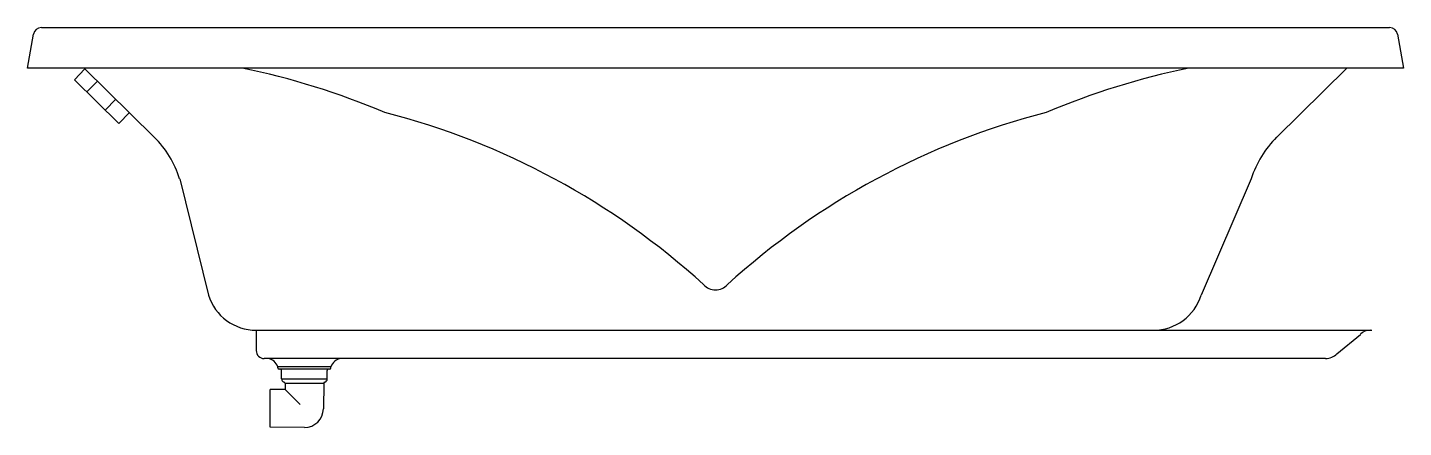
# Model space of a CAD drawing. Header units: millimetres. Extents: x -1091.89 to -1090.18, y 2261.85 to 2262.35.
import ezdxf

# ---------------------------------------------------------------- set-up
doc = ezdxf.new("R2010")
doc.units = ezdxf.units.MM
doc.header["$LTSCALE"] = 10
doc.layers.add('jacuzzi', color=1, linetype='Continuous')

msp = doc.modelspace()

# ---------------------------------------------------------------- linework, layer by layer
at = {"layer": 'jacuzzi'}
for p, q in [((-1091.8679, 2262.3485), (-1090.197, 2262.3485)), ((-1091.8851, 2262.2983), (-1091.8777, 2262.3403)), ((-1090.1872, 2262.3403), (-1090.1798, 2262.2983)), ((-1090.1798, 2262.2983), (-1091.8851, 2262.2983)), ((-1091.8139, 2262.2972), (-1091.827, 2262.2838)), ((-1091.8149, 2262.2983), (-1091.728, 2262.2127)), ((-1090.25, 2262.2983), (-1090.3369, 2262.2127)), ((-1091.827, 2262.2838), (-1091.7721, 2262.2298)), ((-1091.7986, 2262.2822), (-1091.8117, 2262.2688)), ((-1091.7756, 2262.2596), (-1091.7888, 2262.2462)), ((-1091.7589, 2262.2432), (-1091.7721, 2262.2298)), ((-1091.6965, 2262.1612), (-1091.6609, 2262.0171)), ((-1090.3684, 2262.1612), (-1090.4305, 2262.0171)), ((-1091.6017, 2261.9735), (-1090.2188, 2261.9735)), ((-1091.6017, 2261.9735), (-1091.6017, 2261.9485)), ((-1090.2623, 2261.9444), (-1090.2332, 2261.9685)), ((-1090.2764, 2261.9385), (-1091.5917, 2261.9385)), ((-1091.5749, 2261.9269), (-1091.5749, 2261.9284)), ((-1091.5091, 2261.9284), (-1091.5749, 2261.9284)), ((-1091.5107, 2261.9254), (-1091.5734, 2261.9254)), ((-1091.5704, 2261.9132), (-1091.5704, 2261.9239)), ((-1091.5137, 2261.9132), (-1091.5137, 2261.9239)), ((-1091.5091, 2261.9269), (-1091.5091, 2261.9284)), ((-1091.5704, 2261.9132), (-1091.5137, 2261.9132)), ((-1091.566, 2261.9079), (-1091.5659, 2261.9002)), ((-1091.566, 2261.9079), (-1091.518, 2261.9079)), ((-1091.518, 2261.9079), (-1091.5184, 2261.8764)), ((-1091.5659, 2261.9002), (-1091.5845, 2261.9001)), ((-1091.5845, 2261.8981), (-1091.5845, 2261.9001)), ((-1091.5845, 2261.8549), (-1091.5845, 2261.8986)), ((-1091.5659, 2261.9002), (-1091.5473, 2261.8817)), ((-1091.5845, 2261.8535), (-1091.5845, 2261.8554)), ((-1091.542, 2261.8532), (-1091.5845, 2261.8535))]:
    msp.add_line(p, q, dxfattribs=at)
for centre, radius, start, end in [((-1091.8679, 2262.3385), 0.01, 90, 170), ((-1090.197, 2262.3385), 0.01, 10, 90), ((-1091.8115, 2261.369), 0.949, 67.1149, 78.2954), ((-1090.2534, 2261.369), 0.949, 101.7046, 112.8851), ((-1091.6734, 2261.3422), 0.9302, 47.6899, 75.6208), ((-1090.3915, 2261.3422), 0.9302, 104.3792, 132.3101), ((-1091.815, 2262.1243), 0.124, 17.3197, 45.4704), ((-1090.25, 2262.1243), 0.124, 134.5296, 162.6803), ((-1091.0325, 2262.0435), 0.02, 222.0989, 317.9011), ((-1091.6017, 2262.0356), 0.062, 197.3197, 270), ((-1090.4897, 2262.0356), 0.062, 270, 342.6803), ((-1090.221, 2261.9563), 0.0173, 90, 135), ((-1091.5917, 2261.9485), 0.01, 180, 270), ((-1091.5895, 2261.9231), 0.0156, 19.8249, 81.7268), ((-1091.4945, 2261.9231), 0.0156, 98.2732, 160.1751), ((-1090.2764, 2261.9585), 0.02, 270, 315), ((-1091.5734, 2261.9269), 0.00152, 180, 270), ((-1091.5719, 2261.9239), 0.00152, 0, 90), ((-1091.5122, 2261.9239), 0.00152, 90, 180), ((-1091.5107, 2261.9269), 0.00152, 270, 0), ((-1091.5664, 2261.9132), 0.00395, 180, 257.8805), ((-1091.5676, 2261.9079), 0.00152, 0.5, 77.8805), ((-1091.5165, 2261.9079), 0.00152, 102.1195, 179.5), ((-1091.5176, 2261.9132), 0.00395, 282.1195, 0), ((-1091.5418, 2261.8766), 0.0234, 269.5, 359.5)]:
    msp.add_arc(centre, radius, start, end, dxfattribs=at)

doc.saveas('drawing.dxf')
